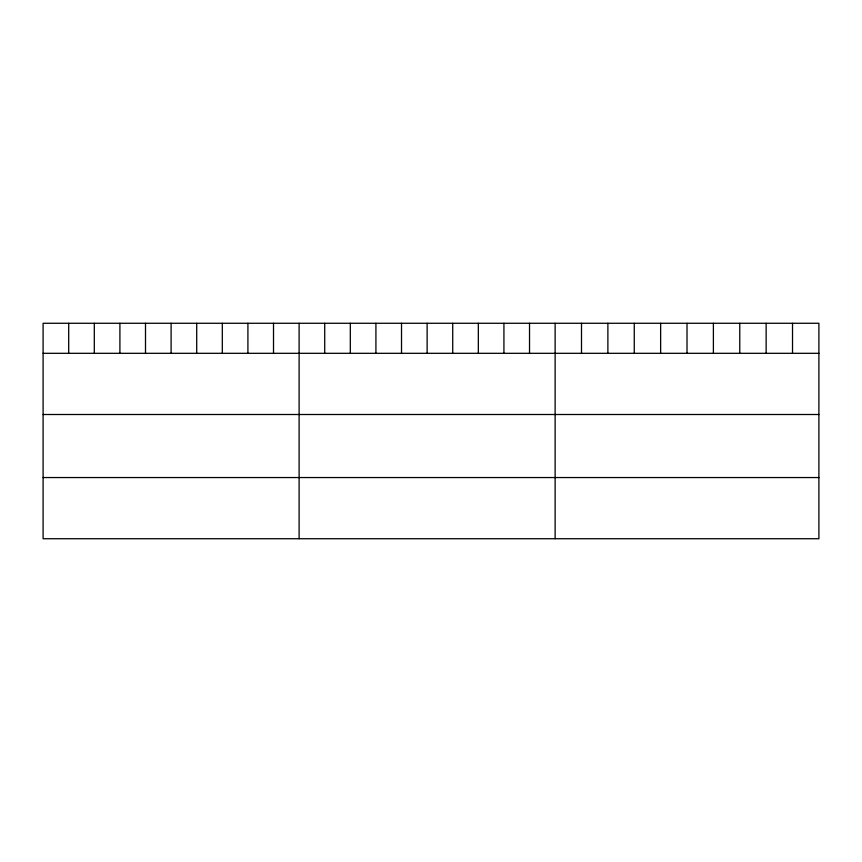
<?xml version="1.0" encoding="UTF-8"?>
<svg xmlns="http://www.w3.org/2000/svg" width="862" height="862" viewBox="0 0 862 862"><rect width="100%" height="100%" fill="white"/><g stroke="black" fill="none" stroke-linecap="round" stroke-linejoin="round"><path stroke-width="1.29" d="M818.9 353.312L818.9 538.728L43.1 538.728L43.1 323.272L818.9 323.272L818.9 353.312L43.1 353.312M43.1 414.503L818.9 414.503M43.1 477.548L818.9 477.548M792.523 323.272L792.523 353.312M766.146 323.272L766.146 353.312M739.768 323.272L739.768 353.312M713.391 323.272L713.391 353.312M687.014 323.272L687.014 353.312M660.637 323.272L660.637 353.312M634.26 323.272L634.26 353.312M607.882 323.272L607.882 353.312M581.505 323.272L581.505 353.312M555.128 323.272L555.128 538.728M529.527 323.272L529.527 353.312M503.925 323.272L503.925 353.312M478.324 323.272L478.324 353.312M452.722 323.272L452.722 353.312M427.121 323.272L427.121 353.312M401.52 323.272L401.52 353.312M375.918 323.272L375.918 353.312M350.317 323.272L350.317 353.312M324.715 323.272L324.715 353.312M299.114 323.272L299.114 538.728M273.513 323.272L273.513 353.312M247.911 323.272L247.911 353.312M222.31 323.272L222.31 353.312M196.708 323.272L196.708 353.312M171.107 323.272L171.107 353.312M145.506 323.272L145.506 353.312M119.904 323.272L119.904 353.312M94.303 323.272L94.303 353.312M68.701 323.272L68.701 353.312"/></g></svg>
